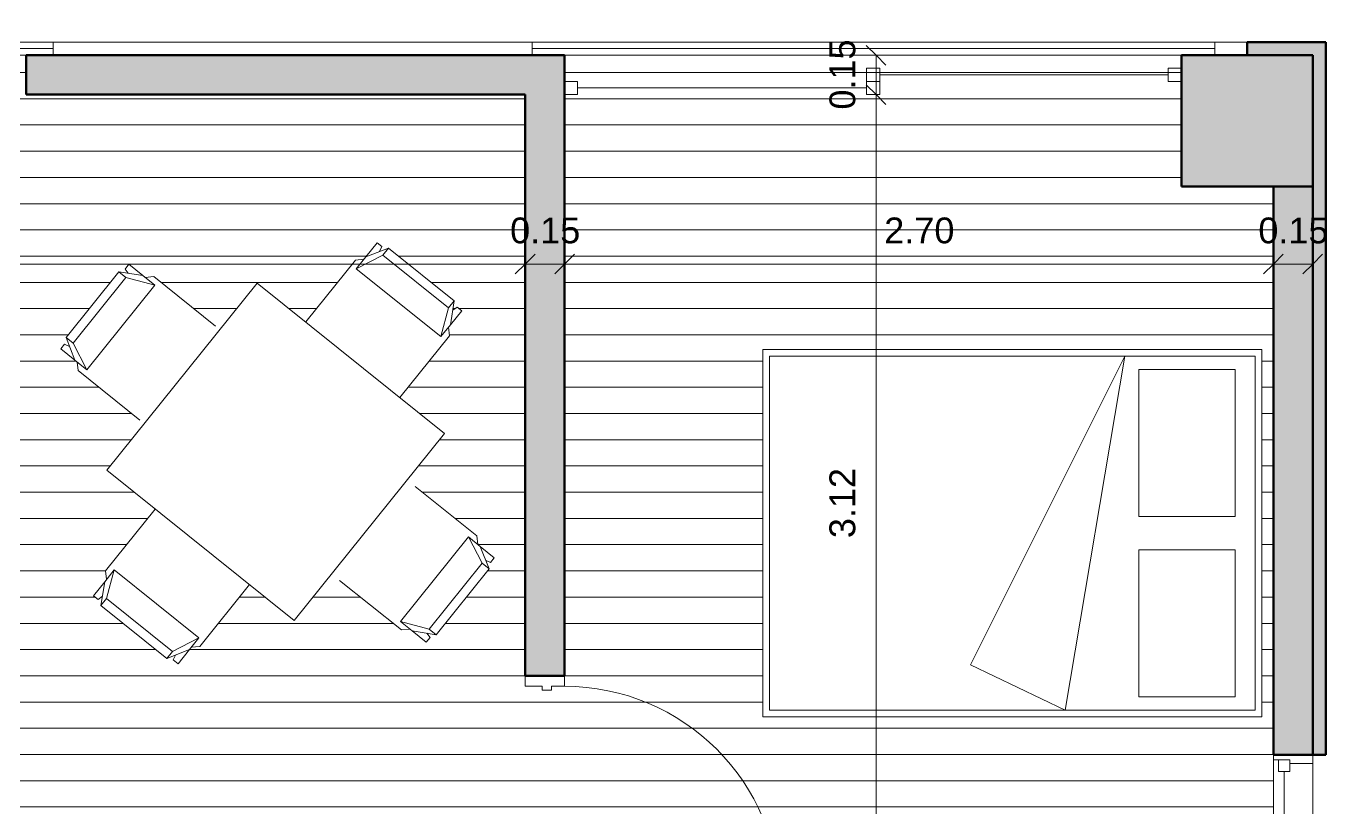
# Model space of a CAD drawing. Header units: metres. Extents: x 11 to 152, y 1 to 34.
# Drawn here: x 94.04 to 99.05, y 27.6 to 30.58 of the extents above; entities that cross this region are included whole.
import ezdxf

# ---------------------------------------------------------------- set-up
doc = ezdxf.new("R2010")
doc.units = ezdxf.units.M
for name, color, linetype, lineweight in [('A-ANNO-DIMS', 211, 'Continuous', 9), ('A-ANNO-DIMS-100', 211, 'Continuous', 9), ('A-DETL-GENF', 92, 'Continuous', 9), ('A-DOOR', 31, 'Continuous', 9), ('A-DOOR-1', 31, 'Continuous', 18), ('A-FLOR', 192, 'Continuous', 9), ('A-FLOR-PATT', 8, 'Continuous', 9), ('A-GLAZ', 151, 'Continuous', 9), ('A-GLAZ-1', 151, 'Continuous', 18), ('A-GLAZ-CWMG', 51, 'Continuous', 9), ('A-WALL', 113, 'Continuous', 9), ('A-WALL-1', 113, 'Continuous', 50), ('A-WALL-PATT-1', 111, 'Continuous', 9), ('G-IMPT', 8, 'Continuous', 9), ('I-FURN', 30, 'Continuous', 9), ('S-COLS', 52, 'Continuous', 9), ('S-COLS-1', 52, 'Continuous', 100)]:
    doc.layers.add(name, color=color, linetype=linetype, lineweight=lineweight)
doc.styles.add('Arial_1', font='Arial.ttf', dxfattribs={"height": 0.098353})
doc.dimstyles.new('Cota_1_25', dxfattribs={"dimscale": 0.3048, "dimtxt": 0.1, "dimasz": 0.246063, "dimexe": 0, "dimexo": 0.0625, "dimgap": 0.164042, "dimtad": 1, "dimrnd": 0.01, "dimzin": 0, "dimdsep": 46, "dimtxsty": 'Arial_1', "dimblk1": 'OBLIQUE', "dimblk2": 'OBLIQUE', "dimsah": 1, "dimcen": 0.09, "dimazin": 0, "dimtfac": 1, "dimtdec": 4, "dimtix": 1, "dimtmove": 0, "dimatfit": 3, "dimfxl": 0, "dimfxlon": 1, "dimtvp": 1, "dimtolj": 1, "dimtzin": 0, "dimarcsym": 2})
doc.dimstyles.new('Cota_1_25_4', dxfattribs={"dimscale": 0.3048, "dimtxt": 0.1, "dimasz": 0.246063, "dimexe": 0, "dimexo": 0.0625, "dimgap": 0.164042, "dimtad": 1, "dimrnd": 0.01, "dimzin": 0, "dimdsep": 46, "dimtxsty": 'Arial_1', "dimblk1": 'OBLIQUE', "dimblk2": 'OBLIQUE', "dimsah": 1, "dimcen": 0.09, "dimazin": 0, "dimtfac": 1, "dimtdec": 4, "dimtix": 1, "dimtmove": 0, "dimatfit": 3, "dimfxl": 0, "dimfxlon": 1, "dimtvp": 1, "dimtolj": 1, "dimtzin": 0, "dimarcsym": 2})

# ---------------------------------------------------------------- blocks, each defined once
blk = doc.blocks.new('M_Concrete-Square-Column - 500 x 500mm-1442238-2 Piso _Tipo_')
at = {"layer": 'S-COLS'}
blk.add_hatch(color=256, dxfattribs=at).paths.add_polyline_path([(0.25, 0.25), (-0.25, 0.25), (-0.25, -0.25), (0.25, -0.25), (0.25, -0.1299)], flags=0)
at = {"layer": 'S-COLS-1'}
for p, q in [((-0.25, 0.25), (0.25, 0.25)), ((-0.25, -0.25), (-0.25, 0.25)), ((0.25, 0.25), (0.25, -0.25)), ((0.25, -0.25), (-0.25, -0.25))]:
    blk.add_line(p, q, dxfattribs=at)
blk = doc.blocks.new('M_Concrete-Square-Column - 500 x 500mm-1715201-2 Piso _Tipo_')
at = {"layer": 'S-COLS'}
blk.add_hatch(color=256, dxfattribs=at).paths.add_polyline_path([(0.25, -0.25), (0.25, 0.25), (-0.25, 0.25), (-0.25, -0.25), (0.2438, -0.25)], flags=0)
at = {"layer": 'S-COLS-1'}
for p, q in [((0.25, 0.25), (-0.25, 0.25)), ((-0.25, 0.25), (-0.25, -0.25)), ((0.25, -0.25), (0.25, 0.25)), ((-0.25, -0.25), (0.25, -0.25))]:
    blk.add_line(p, q, dxfattribs=at)
blk = doc.blocks.new('M_Sliding-2 Panel - 240x235-1732182-2 Piso _Tipo_')
at = {"layer": 'A-GLAZ'}
for p, q in [((-0.0254, -0.102), (0.0254, -0.102)), ((-0.0254, -0.152), (-0.0254, -0.102)), ((0.0254, -0.152), (0.0254, -0.102)), ((0.0254, -0.127), (1.1242, -0.127)), ((1.1242, -0.102), (1.175, -0.102)), ((1.1242, -0.152), (1.1242, -0.102)), ((1.175, -0.152), (1.175, -0.102)), ((-1.175, -0.152), (-1.125, -0.152)), ((-1.175, -0.202), (-1.175, -0.152)), ((-1.125, -0.202), (-1.125, -0.152)), ((-1.125, -0.177), (-0.0254, -0.177)), ((-0.0254, -0.152), (0.0254, -0.152)), ((-0.0254, -0.152), (0.0254, -0.152)), ((-0.0254, -0.202), (-0.0254, -0.152)), ((0.0254, -0.202), (0.0254, -0.152)), ((1.1242, -0.152), (1.175, -0.152)), ((-1.175, -0.202), (-1.125, -0.202)), ((-0.0254, -0.202), (0.0254, -0.202))]:
    blk.add_line(p, q, dxfattribs=at)
blk = doc.blocks.new('EA-Sencilla abisagrada - 90 x 210-V56-2 Piso _Tipo_')
at = {"layer": 'A-DETL-GENF'}
for p, q in [((0.289, 0.8338), (0.289, 0.8263)), ((0.294, 0.7091), (0.289, 0.8263)), ((0.319, 0.8263), (0.314, 0.7091)), ((0.319, 0.8038), (0.319, 0.8338)), ((0.319, 0.8313), (0.349, 0.8313)), ((0.349, 0.8063), (0.319, 0.8063)), ((0.349, 0.8388), (0.354, 0.8513)), ((0.349, 0.8388), (0.349, 0.7988)), ((0.359, 0.8513), (0.354, 0.8513)), ((0.359, 0.8513), (0.359, 0.7863)), ((0.41, 0.8513), (0.415, 0.8513)), ((0.41, 0.8513), (0.41, 0.7863)), ((0.42, 0.8388), (0.415, 0.8513)), ((0.42, 0.8388), (0.42, 0.7988)), ((0.45, 0.8313), (0.42, 0.8313)), ((0.42, 0.8063), (0.45, 0.8063)), ((0.45, 0.8038), (0.45, 0.8338)), ((0.45, 0.8263), (0.455, 0.7091)), ((0.475, 0.7091), (0.48, 0.8263)), ((0.48, 0.8338), (0.48, 0.8263)), ((0.349, 0.7988), (0.354, 0.7863)), ((0.354, 0.7863), (0.359, 0.7863)), ((0.415, 0.7863), (0.41, 0.7863)), ((0.42, 0.7988), (0.415, 0.7863))]:
    blk.add_line(p, q, dxfattribs=at)
for centre, radius, start, end in [((0.304, 0.8276), 0.0162, 22.6199, 157.3801), ((0.465, 0.8276), 0.0162, 22.6199, 157.3801), ((0.304, 0.7095), 0.01, 182.4476, 357.5524), ((0.465, 0.7095), 0.01, 182.4476, 357.5524)]:
    blk.add_arc(centre, radius, start, end, dxfattribs=at)
at = {"layer": 'A-DOOR'}
blk.add_arc((0.41, 0.075), 0.82, 90, 180, dxfattribs=at)
at = {"layer": 'A-DOOR-1'}
for p, q in [((0.359, 0.075), (0.359, 0.895)), ((0.41, 0.895), (0.359, 0.895)), ((0.41, 0.075), (0.41, 0.895)), ((-0.41, 0.075), (-0.45, 0.075)), ((-0.41, 0.025), (-0.41, 0.075)), ((0.41, 0.075), (0.359, 0.075)), ((0.45, 0.075), (0.41, 0.075)), ((0.41, 0.075), (0.41, 0.025)), ((-0.395, 0.025), (-0.41, 0.025)), ((-0.395, -0.01), (-0.395, 0.025)), ((0.41, 0.025), (0.395, 0.025)), ((0.395, 0.025), (0.395, -0.01)), ((-0.41, -0.075), (-0.41, -0.01)), ((-0.41, -0.01), (-0.395, -0.01)), ((0.395, -0.01), (0.41, -0.01)), ((0.41, -0.01), (0.41, -0.075)), ((-0.45, -0.075), (-0.41, -0.075)), ((0.41, -0.075), (0.45, -0.075))]:
    blk.add_line(p, q, dxfattribs=at)
blk = doc.blocks.new('fachadamuro3 - fachadamuro3-1799267-2 Piso _Tipo_')
at = {"layer": 'A-WALL-PATT-1'}
blk.add_hatch(color=256, dxfattribs=at).paths.add_polyline_path([(50.2451, 27.8003), (50.2952, 27.8003), (50.2952, 30.5181), (49.9952, 30.5181), (49.9952, 30.4681), (50.2452, 30.4681), (50.2451, 29.9681)], flags=0)
at = {"layer": 'A-WALL'}
for p, q in [((45.4472, 30.5181), (47.2723, 30.5181)), ((49.8723, 30.5181), (49.9952, 30.5181))]:
    blk.add_line(p, q, dxfattribs=at)
at = {"layer": 'A-WALL-1'}
for p, q in [((50.2952, 30.5181), (49.9952, 30.5181)), ((49.9952, 30.5181), (49.9952, 30.4681)), ((50.2952, 27.8003), (50.2952, 30.5181)), ((50.2451, 29.9681), (50.2451, 27.8003)), ((50.2451, 27.8003), (50.2952, 27.8003))]:
    blk.add_line(p, q, dxfattribs=at)
blk = doc.blocks.new('M_Fixed - 240x60-1438101-2 Piso _Tipo_')
at = {"layer": 'A-GLAZ-1'}
for p, q in [((-0.3, 0.088), (-0.281, 0.088)), ((-0.281, 0.088), (-0.281, 0.025)), ((-0.281, 0.069), (-0.237, 0.069)), ((-0.237, 0.069), (-0.237, 0.025)), ((0.237, 0.069), (0.237, 0.025)), ((0.281, 0.069), (0.237, 0.069)), ((0.281, 0.088), (0.281, 0.025)), ((0.2989, 0.088), (0.281, 0.088)), ((-0.281, 0.025), (-0.237, 0.025)), ((-0.268, 0.025), (-0.268, -0.062)), ((-0.237, 0.047), (0.237, 0.047)), ((0.237, 0.025), (0.281, 0.025)), ((0.268, 0.025), (0.268, -0.062)), ((-0.3, -0.062), (-0.268, -0.062)), ((0.3, -0.062), (0.268, -0.062))]:
    blk.add_line(p, q, dxfattribs=at)
blk = doc.blocks.new('Circular Mullion - 25mm Radius-1801418-2 Piso _Tipo_')
at = {"layer": 'A-GLAZ-CWMG'}
for p, q in [((49.8723, 30.5182), (47.2723, 30.5182)), ((47.2723, 30.4932), (47.2723, 30.5182)), ((49.8723, 30.5182), (49.8723, 30.4932)), ((47.2723, 30.4682), (47.2723, 30.4932)), ((49.8723, 30.4932), (47.2723, 30.4932)), ((47.3951, 30.4682), (49.7451, 30.4682)), ((49.8723, 30.4932), (49.8723, 30.4682))]:
    blk.add_line(p, q, dxfattribs=at)
blk = doc.blocks.new('Circular Mullion - 25mm Radius-V65-2 Piso _Tipo_')
at = {"layer": 'A-GLAZ-CWMG'}
for p, q in [((45.4472, 30.5182), (42.8472, 30.5182)), ((42.8472, 30.4932), (42.8472, 30.5182)), ((45.4472, 30.5182), (45.4472, 30.4932)), ((42.8472, 30.4682), (42.8472, 30.4932)), ((45.4472, 30.4932), (42.8472, 30.4932)), ((42.945, 30.4682), (45.345, 30.4682)), ((45.4472, 30.4932), (45.4472, 30.4682))]:
    blk.add_line(p, q, dxfattribs=at)
blk = doc.blocks.new('M_Bed-Box1 - cama 140 x 190-1496802-2 Piso _Tipo_')
at = {"layer": 'I-FURN'}
for p, q in [((-0.3608, 1.1844), (1.0392, 1.1844)), ((-0.3608, -0.7156), (-0.3608, 1.1844)), ((-0.3354, 1.159), (1.0138, 1.159)), ((-0.3354, -0.6902), (-0.3354, 1.159)), ((1.0138, -0.6902), (1.0138, 1.159)), ((1.0392, -0.7156), (1.0392, 1.1844)), ((-0.163, 0.3934), (-0.3354, 0.0335)), ((1.0138, -0.1949), (-0.163, 0.3934)), ((1.0138, -0.1949), (-0.3354, 0.0335)), ((-0.2846, -0.2482), (0.2757, -0.2482)), ((-0.2846, -0.614), (-0.2846, -0.2482)), ((0.2757, -0.614), (0.2757, -0.2482)), ((0.4027, -0.2482), (0.963, -0.2482)), ((0.4027, -0.614), (0.4027, -0.2482)), ((0.963, -0.614), (0.963, -0.2482)), ((-0.2846, -0.614), (0.2757, -0.614)), ((0.4027, -0.614), (0.963, -0.614)), ((-0.3354, -0.6902), (1.0138, -0.6902)), ((-0.3608, -0.7156), (1.0392, -0.7156))]:
    blk.add_line(p, q, dxfattribs=at)
blk = doc.blocks.new('mesa59 - mesa001-1826001-2 Piso _Tipo_')
at = {"layer": 'I-FURN'}
for p, q in [((66.2692, 22.4199), (65.2762, 21.388)), ((65.7086, 20.972), (66.7016, 22.0039)), ((65.2762, 21.388), (65.7086, 20.972))]:
    blk.add_line(p, q, dxfattribs=at)
blk = doc.blocks.new('Seating16 - 12ZSTG16_dwg-1222578-2 Piso _Tipo_')
at = {"layer": 'G-IMPT'}
for p, q in [((-0.5745, 0.1609), (-0.4941, 0.2068)), ((-0.5745, 0.1609), (-0.4941, 0.2068)), ((-0.4941, 0.2068), (-0.563, 0.2068)), ((-0.563, 0.2068), (-0.563, 0.1838)), ((-0.5401, 0.1609), (-0.4366, 0.2068)), ((-0.5401, 0.1609), (-0.4366, 0.2068)), ((-0.4366, 0.2068), (-0.4941, 0.2068)), ((-0.4826, 0.2068), (-0.4596, 0.2298)), ((-0.4596, 0.2298), (-0.4826, 0.2068)), ((-0.4596, 0.2298), (-0.1576, 0.2298)), ((-0.1576, 0.2298), (-0.4596, 0.2298)), ((-0.4366, 0.2068), (-0.4366, -0.2068)), ((-0.5745, -0.1609), (-0.5745, 0.1609)), ((-0.5745, 0.1609), (-0.5401, 0.1609)), ((-0.5745, -0.1609), (-0.5745, 0.1609)), ((-0.5401, 0.1609), (-0.5745, 0.1609)), ((-0.543, 0.1789), (-0.563, 0.1838)), ((-0.5401, -0.1609), (-0.5401, 0.1609)), ((-0.5401, 0.1609), (-0.5401, -0.1609)), ((-0.5745, -0.1609), (-0.5401, -0.1609)), ((-0.5745, -0.1609), (-0.4941, -0.2068)), ((-0.5401, -0.1609), (-0.5745, -0.1609)), ((-0.5745, -0.1609), (-0.4941, -0.2068)), ((-0.543, -0.1789), (-0.563, -0.1838)), ((-0.563, -0.1838), (-0.563, -0.2068)), ((-0.5401, -0.1609), (-0.4366, -0.2068)), ((-0.5401, -0.1609), (-0.4366, -0.2068)), ((-0.4941, -0.2068), (-0.563, -0.2068)), ((-0.4366, -0.2068), (-0.4941, -0.2068)), ((-0.4596, -0.2298), (-0.4826, -0.2068)), ((-0.4596, -0.2298), (-0.4826, -0.2068)), ((-0.4596, -0.2298), (-0.1576, -0.2298)), ((-0.1576, -0.2298), (-0.4596, -0.2298))]:
    blk.add_line(p, q, dxfattribs=at)
blk = doc.blocks.new('Seating16 - Seating16-1234275-2 Piso _Tipo_')
at = {"extrusion": (0, 0, -1), "zscale": -1, "rotation": 180}
blk.add_blockref('Seating16 - 12ZSTG16_dwg-1222578-2 Piso _Tipo_', (0, 0), dxfattribs=at)
blk = doc.blocks.new('M_Table-Rectangular - 0915 x 0915mm-174350-2 Piso _Tipo_')
at = {"layer": 'I-FURN'}
for p, q in [((0.4575, 0.4575), (-0.4575, 0.4575)), ((-0.4575, 0.4575), (-0.4575, -0.4575)), ((0.4575, -0.4575), (0.4575, 0.4575)), ((-0.4575, -0.4575), (0.4575, -0.4575))]:
    blk.add_line(p, q, dxfattribs=at)
blk = doc.blocks.new('Seating16 - Seating16-1234238-2 Piso _Tipo_')
blk.add_blockref('Seating16 - 12ZSTG16_dwg-1222578-2 Piso _Tipo_', (0, 0))
blk = doc.blocks.new('DIMBLOCK199-2 Piso _Tipo_')
at = {"layer": 'A-ANNO-DIMS-100', "transparency": 16777216}
for p, q in [((97.2718, 30.3181), (97.2343, 30.3556)), ((97.2718, 27.2003), (97.2718, 30.3181)), ((97.2718, 30.3181), (97.3093, 30.2806)), ((97.2718, 30.3181), (97.2718, 30.3181)), ((97.2718, 30.3181), (97.2718, 30.3181)), ((97.2718, 27.2003), (97.2343, 27.2378)), ((97.2718, 27.2003), (97.3093, 27.1628)), ((97.2718, 27.2003), (97.2718, 27.2003)), ((97.2718, 27.2003), (97.2718, 27.2003))]:
    blk.add_line(p, q, dxfattribs=at)
at = {"layer": 'A-ANNO-DIMS-100', "color": 0, "transparency": 16777216, "insert": (97.0942, 28.6269), "char_height": 0.09835, "width": 0.317538, "attachment_point": 1, "rotation": 90, "line_spacing_factor": 0.938532, "style": 'Arial_1'}
blk.add_mtext('3.12', dxfattribs=at)
blk = doc.blocks.new('_Oblique')
at = {"color": 0, "linetype": 'ByBlock', "lineweight": -2}
blk.add_line((-0.5, -0.5), (0.5, 0.5), dxfattribs=at)
blk = doc.blocks.new('DIMBLOCK200-2 Piso _Tipo_')
at = {"layer": 'A-ANNO-DIMS-100', "transparency": 16777216}
for p, q in [((97.2718, 30.4681), (97.2343, 30.5056)), ((97.2718, 30.3181), (97.2718, 30.4681)), ((97.2718, 30.4681), (97.3093, 30.4306)), ((97.2718, 30.4681), (97.2718, 30.4681)), ((97.2718, 30.4681), (97.2718, 30.4681)), ((97.2718, 30.3181), (97.2343, 30.3556)), ((97.2718, 30.3181), (97.3093, 30.2806)), ((97.2718, 30.3181), (97.2718, 30.3181)), ((97.2718, 30.3181), (97.2718, 30.3181))]:
    blk.add_line(p, q, dxfattribs=at)
at = {"layer": 'A-ANNO-DIMS-100', "color": 0, "transparency": 16777216, "insert": (97.0942, 30.2608), "char_height": 0.09835, "width": 0.317538, "attachment_point": 1, "rotation": 90, "line_spacing_factor": 0.938532, "style": 'Arial_1'}
blk.add_mtext('0.15', dxfattribs=at)
blk = doc.blocks.new('DIMBLOCK340-2 Piso _Tipo_')
at = {"layer": 'A-ANNO-DIMS-100', "transparency": 16777216}
for p, q in [((91.4752, 29.6717), (91.4377, 29.6342)), ((91.4752, 29.6717), (91.5127, 29.7092)), ((91.4752, 29.6717), (95.9352, 29.6717)), ((91.4752, 29.6717), (91.4752, 29.6717)), ((91.4752, 29.6717), (91.4752, 29.6717)), ((95.9352, 29.6717), (95.8977, 29.6342)), ((95.9352, 29.6717), (95.9727, 29.7092)), ((95.9352, 29.6717), (95.9352, 29.6717)), ((95.9352, 29.6717), (95.9352, 29.6717))]:
    blk.add_line(p, q, dxfattribs=at)
at = {"layer": 'A-ANNO-DIMS-100', "color": 0, "transparency": 16777216, "insert": (93.5728, 29.8493), "char_height": 0.09835, "width": 0.317538, "attachment_point": 1, "line_spacing_factor": 0.938532, "style": 'Arial_1'}
blk.add_mtext('4.46', dxfattribs=at)
blk = doc.blocks.new('DIMBLOCK341-2 Piso _Tipo_')
at = {"layer": 'A-ANNO-DIMS-100', "transparency": 16777216}
for p, q in [((95.9352, 29.6717), (95.8977, 29.6342)), ((95.9352, 29.6717), (95.9727, 29.7092)), ((95.9352, 29.6717), (96.0852, 29.6717)), ((95.9352, 29.6717), (95.9352, 29.6717)), ((95.9352, 29.6717), (95.9352, 29.6717)), ((96.0852, 29.6717), (96.0477, 29.6342)), ((96.0852, 29.6717), (96.1227, 29.7092)), ((96.0852, 29.6717), (96.0852, 29.6717)), ((96.0852, 29.6717), (96.0852, 29.6717))]:
    blk.add_line(p, q, dxfattribs=at)
at = {"layer": 'A-ANNO-DIMS-100', "color": 0, "transparency": 16777216, "insert": (95.8778, 29.8493), "char_height": 0.09835, "width": 0.317538, "attachment_point": 1, "line_spacing_factor": 0.938532, "style": 'Arial_1'}
blk.add_mtext('0.15', dxfattribs=at)
blk = doc.blocks.new('DIMBLOCK342-2 Piso _Tipo_')
at = {"layer": 'A-ANNO-DIMS-100', "transparency": 16777216}
for p, q in [((96.0852, 29.6717), (96.0477, 29.6342)), ((96.0852, 29.6717), (96.1227, 29.7092)), ((96.0852, 29.6717), (98.7852, 29.6717)), ((96.0852, 29.6717), (96.0852, 29.6717)), ((96.0852, 29.6717), (96.0852, 29.6717)), ((98.7852, 29.6717), (98.7477, 29.6342)), ((98.7852, 29.6717), (98.8227, 29.7092)), ((98.7852, 29.6717), (98.7852, 29.6717)), ((98.7852, 29.6717), (98.7852, 29.6717))]:
    blk.add_line(p, q, dxfattribs=at)
at = {"layer": 'A-ANNO-DIMS-100', "color": 0, "transparency": 16777216, "insert": (97.3029, 29.8493), "char_height": 0.09835, "width": 0.317538, "attachment_point": 1, "line_spacing_factor": 0.938532, "style": 'Arial_1'}
blk.add_mtext('2.70', dxfattribs=at)
blk = doc.blocks.new('DIMBLOCK343-2 Piso _Tipo_')
at = {"layer": 'A-ANNO-DIMS-100', "transparency": 16777216}
for p, q in [((98.7852, 29.6717), (98.7477, 29.6342)), ((98.7852, 29.6717), (98.8227, 29.7092)), ((98.7852, 29.6717), (98.9352, 29.6717)), ((98.7852, 29.6717), (98.7852, 29.6717)), ((98.7852, 29.6717), (98.7852, 29.6717)), ((98.9352, 29.6717), (98.8977, 29.6342)), ((98.9352, 29.6717), (98.9727, 29.7092)), ((98.9352, 29.6717), (98.9352, 29.6717)), ((98.9352, 29.6717), (98.9352, 29.6717))]:
    blk.add_line(p, q, dxfattribs=at)
at = {"layer": 'A-ANNO-DIMS-100', "color": 0, "transparency": 16777216, "insert": (98.7279, 29.8493), "char_height": 0.09835, "width": 0.317538, "attachment_point": 1, "line_spacing_factor": 0.938532, "style": 'Arial_1'}
blk.add_mtext('0.15', dxfattribs=at)

msp = doc.modelspace()

# ---------------------------------------------------------------- hatches: boundary and pattern name
at = {"layer": 'A-FLOR-PATT'}
h = msp.add_hatch(dxfattribs=at)
h.set_pattern_fill('FP_61', color=256, style=0, pattern_type=2)
h.set_pattern_definition([(180, (66.9, 11.002), (-1e-17, -0.1), [])])
h.paths.add_polyline_path([(97.4352, 25.3603), (97.4352, 25.3603), (97.4352, 25.0652)], flags=0)
h.paths.add_polyline_path([(96.0718, 24.77), (96.0723, 27.0497), (96.6626, 27.0496), (96.6626, 25.3602), (97.4352, 25.3603), (97.4352, 27.2003), (98.7851, 27.2003), (98.7851, 29.9681), (98.4351, 29.9681), (98.4351, 30.4682), (96.0852, 30.4681), (96.0852, 28.062), (96.0352, 28.062), (96.0352, 28.047), (96.0002, 28.047), (96.0002, 28.062), (95.9352, 28.062), (95.9352, 30.3181), (94.0351, 30.3181), (94.0351, 30.4682), (91.6351, 30.4681), (91.6351, 29.9681), (91.4752, 29.9681), (91.4752, 27.202), (92.9078, 27.202), (92.9087, 27.4891), (92.9112, 27.4952), (92.9152, 27.5005), (92.9205, 27.5045), (92.9266, 27.5071), (92.9332, 27.5079), (93.3208, 27.5071), (93.3269, 27.5045), (93.3322, 27.5005), (93.3362, 27.4952), (93.3387, 27.4891), (93.3396, 27.4825), (93.3396, 27.202), (93.5077, 27.202), (93.5086, 27.4776), (93.5111, 27.4837), (93.5151, 27.489), (93.5204, 27.493), (93.5265, 27.4955), (93.5331, 27.4964), (93.9207, 27.4955), (93.9268, 27.493), (93.9321, 27.489), (93.9361, 27.4837), (93.9386, 27.4776), (93.9395, 27.471), (93.9395, 27.202), (95.9352, 27.202), (95.9352, 27.242), (96.0002, 27.242), (96.0002, 27.257), (96.0352, 27.257), (96.0352, 27.242), (96.0852, 27.242), (96.0852, 27.202), (96.6626, 27.202), (96.6626, 27.0507), (96.0718, 27.0507), (96.0718, 24.7928)], flags=0)
h.paths.add_polyline_path([(93.9141, 27.5075), (93.5187, 27.5079), (93.514, 27.5092), (93.5094, 27.5138), (93.5077, 27.5202), (93.5077, 27.5448), (93.5094, 27.5511), (93.514, 27.5558), (93.5204, 27.5575), (93.9268, 27.5575), (93.9331, 27.5558), (93.9358, 27.5538), (93.9391, 27.5481), (93.9395, 27.5448), (93.9395, 27.5202), (93.9378, 27.5138), (93.9331, 27.5092), (93.9268, 27.5075)], flags=0)
h.paths.add_polyline_path([(93.3031, 27.519), (92.9205, 27.519), (92.9142, 27.5207), (92.9095, 27.5254), (92.9078, 27.5317), (92.9078, 27.5563), (92.9095, 27.5627), (92.9142, 27.5673), (92.9205, 27.569), (93.3269, 27.569), (93.3333, 27.5673), (93.3359, 27.5653), (93.3395, 27.5575), (93.3396, 27.5563), (93.3396, 27.5317), (93.3379, 27.5254), (93.3333, 27.5207), (93.3269, 27.519), (93.3088, 27.519)], flags=0)
h.paths.add_polyline_path([(93.9271, 27.5595), (93.9195, 27.5615), (93.9164, 27.5639), (93.9125, 27.5707), (93.9125, 27.5785), (93.914, 27.5821), (93.9195, 27.5876), (93.9271, 27.5897), (93.931, 27.5891), (93.9377, 27.5852), (93.9406, 27.5804), (93.9421, 27.5746), (93.9395, 27.5664), (93.9346, 27.5615), (93.9281, 27.5596)], flags=0)
h.paths.add_polyline_path([(93.5199, 27.56), (93.516, 27.56), (93.5123, 27.5615), (93.5063, 27.569), (93.5048, 27.5746), (93.5068, 27.5821), (93.5123, 27.5876), (93.5199, 27.5897), (93.5238, 27.5891), (93.5305, 27.5852), (93.5334, 27.5804), (93.5349, 27.5746), (93.5331, 27.5684), (93.5305, 27.5639), (93.5238, 27.56), (93.5204, 27.56)], flags=0)
h.paths.add_polyline_path([(93.3272, 27.571), (93.3197, 27.5731), (93.3165, 27.5755), (93.3126, 27.5822), (93.3126, 27.59), (93.3141, 27.5937), (93.3197, 27.5992), (93.3272, 27.6012), (93.3311, 27.6007), (93.3378, 27.5968), (93.3402, 27.5937), (93.3423, 27.5861), (93.3396, 27.578), (93.3347, 27.5731), (93.3282, 27.5712)], flags=0)
h.paths.add_polyline_path([(92.9205, 27.5716), (92.9161, 27.5716), (92.9124, 27.5731), (92.9064, 27.5804), (92.9049, 27.5861), (92.9069, 27.5937), (92.9124, 27.5992), (92.92, 27.6012), (92.9239, 27.6007), (92.9306, 27.5968), (92.933, 27.5937), (92.935, 27.5861), (92.9332, 27.5799), (92.9306, 27.5755), (92.9239, 27.5716), (92.923, 27.5716)], flags=0)
h.paths.add_polyline_path([(96.8661, 27.9455), (96.8407, 27.9455), (96.8407, 29.3455), (98.7407, 29.3455), (98.7407, 27.9455), (97.7044, 27.9455)], flags=0)
h.paths.add_polyline_path([(94.6129, 28.1482), (94.5953, 28.1633), (94.6036, 28.1813), (94.5699, 28.168), (94.319, 28.3695), (94.3247, 28.4053), (94.3083, 28.3928), (94.2904, 28.4072), (94.3406, 28.4713), (94.3373, 28.5022), (94.5264, 28.7377), (94.3417, 28.886), (94.4843, 29.0635), (94.2327, 29.2657), (94.2291, 29.298), (94.1664, 29.3484), (94.1808, 29.3663), (94.1995, 29.3577), (94.1862, 29.3914), (94.3877, 29.6422), (94.4235, 29.6365), (94.4111, 29.653), (94.4255, 29.6709), (94.4896, 29.6207), (94.5205, 29.624), (94.7722, 29.4218), (94.9148, 29.5993), (95.0994, 29.451), (95.2886, 29.6864), (95.3209, 29.69), (95.3713, 29.7527), (95.3892, 29.7383), (95.3806, 29.7196), (95.4143, 29.7328), (95.6651, 29.5313), (95.6594, 29.4955), (95.6758, 29.508), (95.6937, 29.4936), (95.6435, 29.4295), (95.6469, 29.3986), (95.4578, 29.1631), (95.6281, 29.0263), (95.4855, 28.8488), (95.7515, 28.6351), (95.755, 28.6028), (95.8177, 28.5524), (95.8026, 28.5349), (95.7846, 28.5431), (95.7979, 28.5094), (95.5964, 28.2586), (95.5606, 28.2643), (95.573, 28.2479), (95.5587, 28.2299), (95.4946, 28.2802), (95.4636, 28.2768), (95.1977, 28.4905), (95.0551, 28.313), (94.8847, 28.4498), (94.6956, 28.2144), (94.6633, 28.2109), (94.6244, 28.1625)], flags=0)
h.paths.add_polyline_path([(93.548, 28.2417), (93.5331, 28.2438), (93.5209, 28.2491), (93.5102, 28.2573), (93.2198, 28.5327), (93.2135, 28.5404), (93.2082, 28.5524), (93.2061, 28.5652), (93.2074, 28.5782), (93.2135, 28.5923), (93.2217, 28.6031), (93.4971, 28.8935), (93.5079, 28.9012), (93.5167, 28.9051), (93.5296, 28.9072), (93.5426, 28.9058), (93.5548, 28.9012), (93.5674, 28.8915), (93.8579, 28.6162), (93.8641, 28.6084), (93.8695, 28.5965), (93.8715, 28.5836), (93.8702, 28.5707), (93.8655, 28.5585), (93.8559, 28.5458), (93.5805, 28.2554), (93.5697, 28.2477), (93.5609, 28.2438)], flags=0)
h.paths.add_polyline_path([(91.636, 28.2471), (91.5252, 28.2471), (91.5252, 29.6949), (92.4015, 29.6949), (92.4015, 28.2471), (91.6372, 28.2471)], flags=0)
h.paths.add_polyline_path([(93.1452, 28.8332), (92.6452, 28.8332), (92.6452, 29.3332), (93.1452, 29.3332)], flags=0)
h.paths.add_polyline_path([(93.5097, 29.339), (93.496, 29.3428), (93.4857, 29.3486), (93.4763, 29.3576), (93.4696, 29.3688), (93.3107, 29.7359), (93.3072, 29.7485), (93.3072, 29.7624), (93.3107, 29.7753), (93.3165, 29.7856), (93.3256, 29.795), (93.3368, 29.8017), (93.706, 29.9611), (93.7164, 29.9641), (93.7303, 29.9641), (93.7432, 29.9605), (93.7535, 29.9548), (93.7629, 29.9457), (93.7696, 29.9345), (93.9291, 29.5653), (93.932, 29.5549), (93.9322, 29.5418), (93.9285, 29.5281), (93.9227, 29.5177), (93.9136, 29.5084), (93.9024, 29.5017), (93.5353, 29.3428), (93.5228, 29.3392)], flags=0)
at = {"layer": 'A-WALL-PATT-1'}
h = msp.add_hatch(color=256, dxfattribs=at)
h.paths.add_polyline_path([(95.9352, 30.3181), (96.0852, 30.3181), (96.0852, 30.4681), (94.0351, 30.4681), (94.0351, 30.3181), (94.948, 30.3181)], flags=0)
h.paths.add_polyline_path([(88.7351, 30.3181), (88.7351, 30.4681), (86.7152, 30.4681), (86.7152, 30.3181), (88.3132, 30.3181)], flags=0)
h = msp.add_hatch(color=256, dxfattribs=at)
h.paths.add_polyline_path([(96.0852, 27.2009), (96.0852, 27.202), (95.9352, 27.2009)], flags=0)
h.paths.add_polyline_path([(96.0852, 28.102), (96.0852, 30.3181), (95.9352, 30.3181), (95.9352, 28.102)], flags=0)
h = msp.add_hatch(color=256, dxfattribs=at)
h.paths.add_polyline_path([(98.9352, 25.12), (98.9352, 25.8183), (98.7852, 25.8183), (98.7852, 25.12), (98.9351, 25.12)], flags=0)
h.paths.add_polyline_path([(98.9352, 26.4183), (98.9352, 27.2003), (98.7852, 27.2003), (98.7852, 26.4183), (98.929, 26.4183)], flags=0)
h.paths.add_polyline_path([(98.7852, 27.8003), (98.9352, 27.8003), (98.9351, 29.9681), (98.7852, 29.9681), (98.7852, 29.3853)], flags=0)

# ---------------------------------------------------------------- linework, layer by layer
at = {"layer": 'A-FLOR'}
for p, q in [((98.7851, 27.2003), (98.7851, 29.9681)), ((98.9352, 27.2003), (98.9352, 27.8003))]:
    msp.add_line(p, q, dxfattribs=at)
at = {"layer": 'A-WALL-1'}
for p, q in [((96.0852, 30.4681), (94.0351, 30.4681)), ((94.0351, 30.4681), (94.0351, 30.3181)), ((96.0852, 28.102), (96.0852, 30.4681)), ((94.0351, 30.3181), (95.9352, 30.3181)), ((95.9352, 30.3181), (95.9352, 28.102)), ((98.7852, 29.9681), (98.7852, 27.8003)), ((98.9352, 27.8003), (98.9352, 29.9681)), ((95.9352, 28.102), (96.0852, 28.102)), ((98.7852, 27.8003), (98.9352, 27.8003))]:
    msp.add_line(p, q, dxfattribs=at)

# ---------------------------------------------------------------- block references
at = {"layer": 'A-DOOR', "rotation": 270.0000000000001}
msp.add_blockref('EA-Sencilla abisagrada - 90 x 210-V56-2 Piso _Tipo_', (96.0102, 27.652), dxfattribs=at)
at = {"layer": 'A-GLAZ'}
msp.add_blockref('M_Sliding-2 Panel - 240x235-1732182-2 Piso _Tipo_', (97.2602, 30.5201), dxfattribs=at)
at = {"layer": 'A-GLAZ', "rotation": 89.99999999999991}
msp.add_blockref('M_Fixed - 240x60-1438101-2 Piso _Tipo_', (98.8732, 27.5003), dxfattribs=at)
at = {"layer": 'A-GLAZ-CWMG'}
for name in ['Circular Mullion - 25mm Radius-V65-2 Piso _Tipo_', 'Circular Mullion - 25mm Radius-1801418-2 Piso _Tipo_']:
    msp.add_blockref(name, (48.69, 0), dxfattribs=at)
at = {"layer": 'A-WALL'}
msp.add_blockref('fachadamuro3 - fachadamuro3-1799267-2 Piso _Tipo_', (48.69, 0), dxfattribs=at)
at = {"layer": 'I-FURN'}
for name, p, rotation in [('Seating16 - Seating16-1234275-2 Piso _Tipo_', (95.1799, 29.1842), 231.2233187362709), ('Seating16 - Seating16-1234275-2 Piso _Tipo_', (94.7349, 29.157), 321.2233223053902), ('M_Table-Rectangular - 0915 x 0915mm-174350-2 Piso _Tipo_', (94.9849, 28.9561), 51.22331695171168), ('M_Bed-Box1 - cama 140 x 190-1496802-2 Piso _Tipo_', (98.0251, 28.3064), 89.99999999999689), ('Seating16 - Seating16-1234238-2 Piso _Tipo_', (95.2492, 28.7438), 141.2233151671515), ('Seating16 - Seating16-1234238-2 Piso _Tipo_', (94.8043, 28.7166), 51.22331516715243), ('mesa59 - mesa001-1826001-2 Piso _Tipo_', (31.9676, 59.4062), 313.8979754160999)]:
    msp.add_blockref(name, p, dxfattribs=dict(at, rotation=rotation))
at = {"layer": 'S-COLS', "rotation": 180}
msp.add_blockref('M_Concrete-Square-Column - 500 x 500mm-1442238-2 Piso _Tipo_', (98.6851, 30.2181), dxfattribs=at)
at = {"layer": 'S-COLS'}
msp.add_blockref('M_Concrete-Square-Column - 500 x 500mm-1715201-2 Piso _Tipo_', (98.6852, 30.2181), dxfattribs=at)

# ---------------------------------------------------------------- dimensions: what is measured, and where the dimension line sits
at = {"layer": 'A-ANNO-DIMS'}
for base, p1, p2, override, picture, middle in [((97.2718, 30.4681), (97.2718, 30.3181), (97.2718, 30.4681), {"dimpost": '<>', "dimfxl": 0.15}, 'DIMBLOCK200-2 Piso _Tipo_', (97.1716, 30.3931)), ((97.2718, 30.3181), (97.2718, 27.2003), (97.2718, 30.3181), {"dimpost": '<>', "dimfxl": 3.117865}, 'DIMBLOCK199-2 Piso _Tipo_', (97.1716, 28.7592))]:
    dim = msp.add_linear_dim(base=base, p1=p1, p2=p2, angle=90, dimstyle='Cota_1_25', override=override, dxfattribs=at)
    dim.commit()
    dim.dimension.update_dxf_attribs({"geometry": picture, "text_midpoint": middle})
for base, p1, p2, override, picture, middle in [((95.9352, 29.6717), (91.4752, 29.6717), (95.9352, 29.6717), {"dimpost": '<>', "dimfxl": 4.46}, 'DIMBLOCK340-2 Piso _Tipo_', (93.7052, 29.7719)), ((96.0852, 29.6717), (95.9352, 29.6717), (96.0852, 29.6717), {"dimpost": '<>', "dimfxl": 0.15}, 'DIMBLOCK341-2 Piso _Tipo_', (96.0102, 29.7719)), ((98.7852, 29.6717), (96.0852, 29.6717), (98.7852, 29.6717), {"dimpost": '<>', "dimfxl": 2.700027}, 'DIMBLOCK342-2 Piso _Tipo_', (97.4352, 29.7719)), ((98.9352, 29.6717), (98.7852, 29.6717), (98.9352, 29.6717), {"dimpost": '<>', "dimfxl": 0.15}, 'DIMBLOCK343-2 Piso _Tipo_', (98.8602, 29.7719))]:
    dim = msp.add_linear_dim(base=base, p1=p1, p2=p2, dimstyle='Cota_1_25_4', override=override, dxfattribs=at)
    dim.commit()
    dim.dimension.update_dxf_attribs({"geometry": picture, "text_midpoint": middle})

doc.saveas('drawing.dxf')
